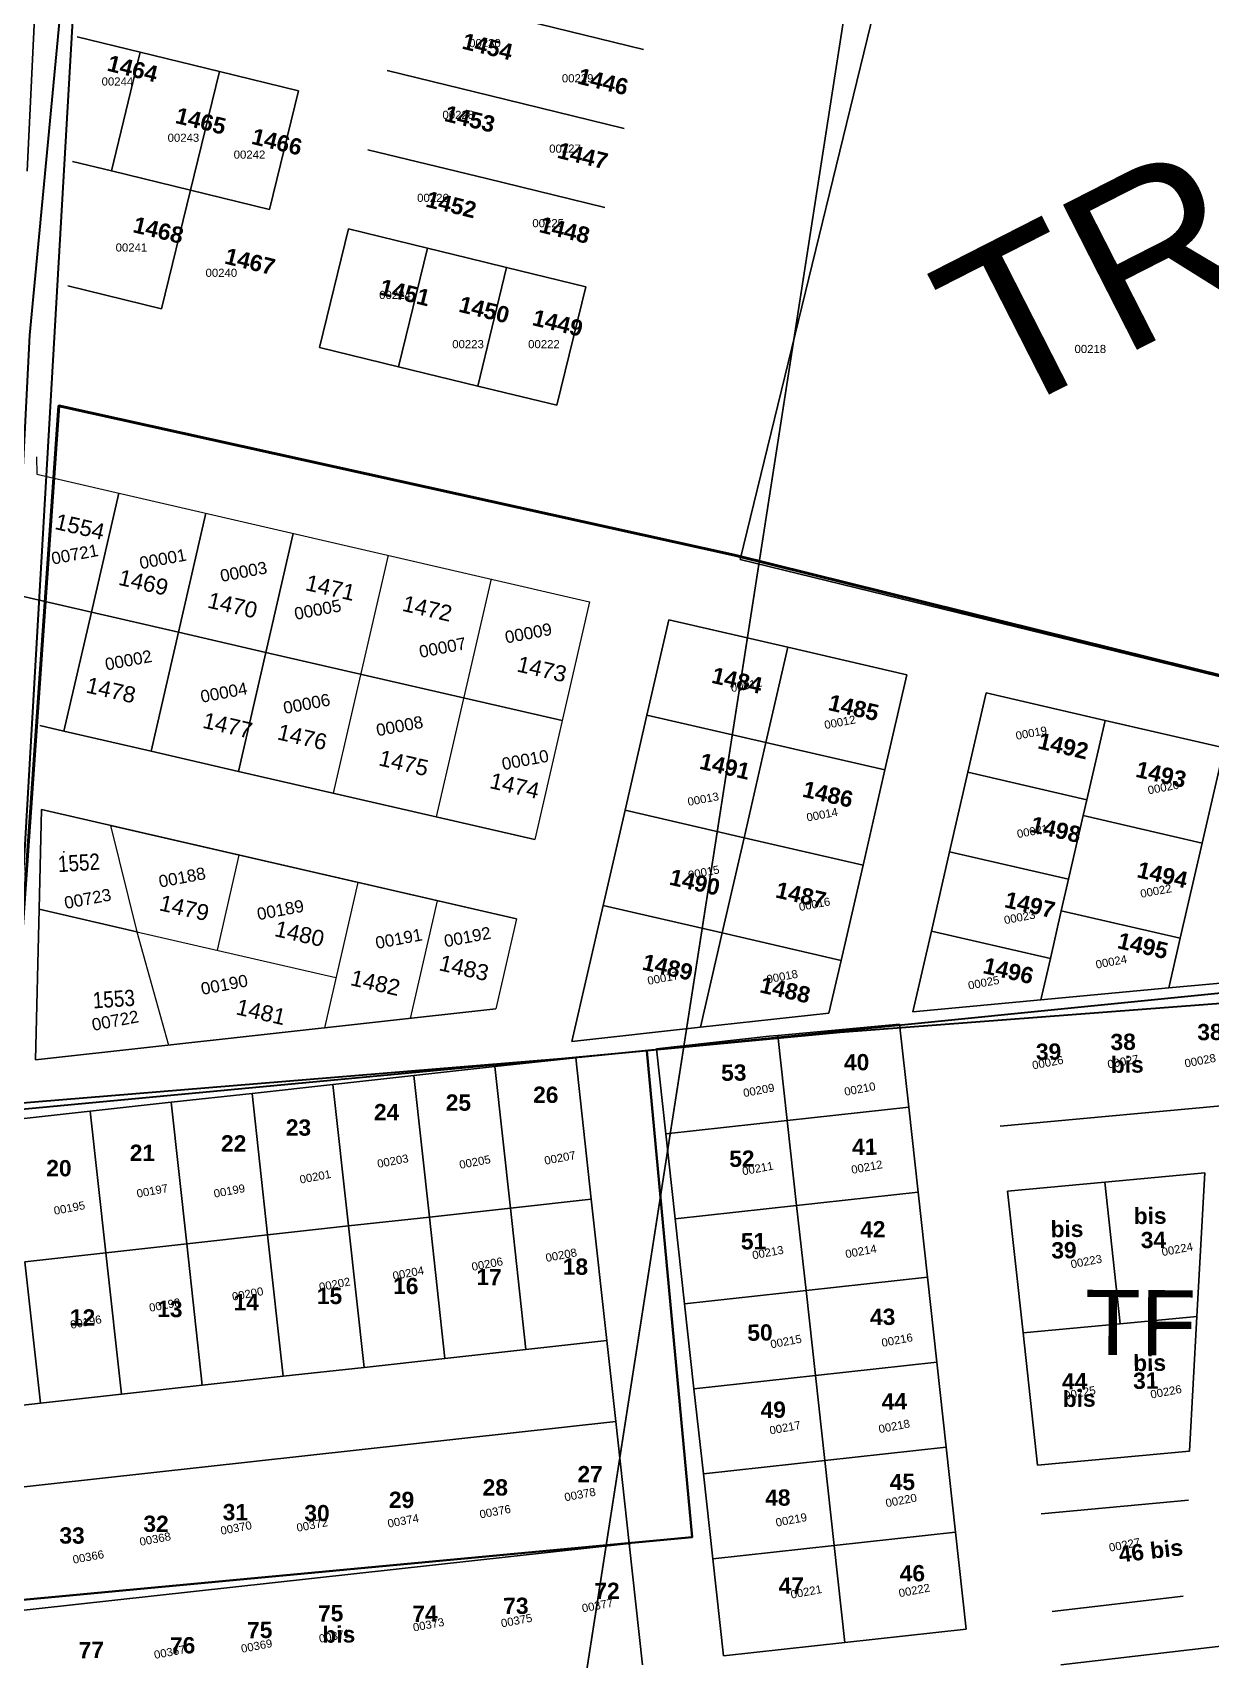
# Model space of a CAD drawing. Header units: metres. Extents: x 0 to 1324930, y 0 to 1631912.
# Drawn here: x 253855.9 to 254000.7, y 1630385.5 to 1630585.4 of the extents above; entities that cross this region are included whole.
import ezdxf
from ezdxf.enums import TextEntityAlignment as Align

# ---------------------------------------------------------------- set-up
doc = ezdxf.new("R2010")
doc.units = ezdxf.units.M
doc.header["$MEASUREMENT"] = 0
for name, color, linetype in [('A_revoir_geometrie_aberrante', 7, 'Continuous'), ('A_revoir_niveau_0', 7, 'Continuous'), ('limites_parcelles', 7, 'Continuous'), ('limites_sections', 7, 'Continuous'), ('limites_tf', 7, 'Continuous'), ('numero_lot', 7, 'Continuous'), ('numero_parcelle', 7, 'Continuous')]:
    doc.layers.add(name, color=color, linetype=linetype)
for name, color, linetype, lineweight in [('CABA', 7, 'Continuous', 0), ('Numero Titre Foncier', 4, 'Continuous', 0), ('Traitement', 7, 'Continuous', 0)]:
    doc.layers.add(name, color=color, linetype=linetype, lineweight=lineweight)
doc.styles.get("Standard").update_dxf_attribs({"font": 'txt.shx'})
doc.styles.add('Style-Arial', font='arial.ttf')
doc.styles.add('style1', font='')
doc.styles.get('style1').set_extended_font_data('Times New Roman', bold=True)

msp = doc.modelspace()

# ---------------------------------------------------------------- linework, layer by layer
at = {"layer": 'A_revoir_geometrie_aberrante'}
for p in [(253990.77553, 1630812.68852), (253990.77547, 1630812.68846)]:
    msp.add_line(p, (0, 0), dxfattribs=at)
at = {"layer": 'A_revoir_niveau_0', "color": 2, "lineweight": 0, "ltscale": 39.370079}
msp.add_line((253856.42456, 1630533.21622), (253856.45101, 1630531.08868), dxfattribs=at)
at = {"layer": 'A_revoir_niveau_0', "color": 7, "lineweight": 0, "ltscale": 39.370079}
for p, q in [((253856.45101, 1630531.08868), (253924.37696, 1630515.44044)), ((253887.96111, 1630523.82963), (253881.22635, 1630494.59536)), ((253899.61726, 1630521.14438), (253892.8825, 1630491.9101)), ((253912.27391, 1630518.22864), (253905.53915, 1630488.99436)), ((253924.37696, 1630515.44044), (253917.6422, 1630486.20616)), ((253865.49803, 1630487.95679), (253915.39728, 1630476.4614)), ((253881.29063, 1630484.31862), (253878.59672, 1630472.62491)), ((253895.90777, 1630480.95124), (253891.79255, 1630463.08791)), ((253905.65252, 1630478.70632), (253902.32258, 1630464.2517)), ((253915.39728, 1630476.4614), (253912.85261, 1630465.41549)), ((253868.76301, 1630474.89032), (253893.21386, 1630469.25753))]:
    msp.add_line(p, q, dxfattribs=at)
at = {"layer": 'A_revoir_niveau_0', "color": 2, "lineweight": 0, "ltscale": 39.370079, "flags": 128}
msp.add_lwpolyline([(253865.49803, 1630487.95679), (253868.76301, 1630474.89032), (253872.6455, 1630460.97176)], dxfattribs=at)
at = {"layer": 'A_revoir_niveau_0', "color": 7, "linetype": 'Continuous', "lineweight": 0}
msp.add_point((253859.77077, 1630484.73138), dxfattribs=at)
msp.add_point((253859.77077, 1630484.73138), dxfattribs=at)
at = {"layer": 'CABA', "color": 2, "linetype": 'Continuous', "lineweight": 53}
msp.add_point((253929.23614, 1630399.77066), dxfattribs=at)
at = {"layer": 'CABA', "color": 3, "linetype": 'Continuous', "lineweight": 53}
msp.add_point((253929.23614, 1630399.77066), dxfattribs=at)
at = {"layer": 'limites_parcelles'}
for p, q in [((253942.88849, 1630520.60387), (253963.03829, 1630603.18102)), ((253856.76858, 1630599.89571), (253855.25378, 1630568.31143)), ((253916.44341, 1630586.83519), (253931.01585, 1630583.27934)), ((253861.41389, 1630584.82294), (253869.17025, 1630582.93029)), ((253865.61441, 1630568.35786), (253869.17025, 1630582.93029)), ((253869.17025, 1630582.93029), (253878.88521, 1630580.55973)), ((253875.32936, 1630565.98729), (253878.88521, 1630580.55973)), ((253878.88521, 1630580.55973), (253888.60017, 1630578.18916)), ((253899.50041, 1630580.67608), (253914.07285, 1630577.12023)), ((253888.60017, 1630578.18916), (253885.04432, 1630563.61673)), ((253914.07285, 1630577.12023), (253928.64529, 1630573.56438)), ((253860.83375, 1630569.52439), (253865.61441, 1630568.35786)), ((253897.12985, 1630570.96112), (253911.70228, 1630567.40527)), ((253865.61441, 1630568.35786), (253875.32936, 1630565.98729)), ((253911.70228, 1630567.40527), (253926.27472, 1630563.84942)), ((253875.32936, 1630565.98729), (253871.77352, 1630551.41485)), ((253885.04432, 1630563.61673), (253875.32936, 1630565.98729)), ((253891.20343, 1630546.67372), (253894.75928, 1630561.24616)), ((253894.75928, 1630561.24616), (253904.47424, 1630558.87559)), ((253904.47424, 1630558.87559), (253900.91839, 1630544.30316)), ((253904.47424, 1630558.87559), (253909.33172, 1630557.69031)), ((253909.33172, 1630557.69031), (253914.1892, 1630556.50503)), ((253914.1892, 1630556.50503), (253910.63335, 1630541.93259)), ((253914.1892, 1630556.50503), (253923.90416, 1630554.13446)), ((253871.77352, 1630551.41485), (253860.25361, 1630554.22585)), ((253923.90416, 1630554.13446), (253920.34831, 1630539.56203)), ((253900.91839, 1630544.30316), (253891.20343, 1630546.67372)), ((253910.63335, 1630541.93259), (253900.91839, 1630544.30316)), ((253920.34831, 1630539.56203), (253910.63335, 1630541.93259)), ((253866.52264, 1630528.76846), (253863.15526, 1630514.15132)), ((253877.24187, 1630526.29905), (253873.87449, 1630511.68191)), ((253887.96111, 1630523.82963), (253884.59373, 1630509.21249)), ((254040.03808, 1630496.89822), (253942.88849, 1630520.60387)), ((253852.4786, 1630516.61092), (253863.15526, 1630514.15132)), ((253863.15526, 1630514.15132), (253859.78788, 1630499.53418)), ((253863.15526, 1630514.15132), (253873.87449, 1630511.68191)), ((253873.87449, 1630511.68191), (253870.50711, 1630497.06477)), ((253873.87449, 1630511.68191), (253884.59373, 1630509.21249)), ((253931.43406, 1630501.51169), (253934.129, 1630513.21)), ((253934.129, 1630513.21), (253948.75189, 1630509.84133)), ((253948.75189, 1630509.84133), (253946.05696, 1630498.14302)), ((253948.75189, 1630509.84133), (253963.37478, 1630506.47266)), ((253884.59373, 1630509.21249), (253881.22635, 1630494.59536)), ((253884.59373, 1630509.21249), (253921.00958, 1630500.8233)), ((253963.37478, 1630506.47266), (253960.67985, 1630494.77435)), ((253970.8776, 1630494.47828), (253973.12338, 1630504.22688)), ((253973.12338, 1630504.22688), (253987.74627, 1630500.85821)), ((253931.43406, 1630501.51169), (253928.73913, 1630489.81337)), ((253931.43406, 1630501.51169), (253946.05696, 1630498.14302)), ((253859.78788, 1630499.53418), (253856.83481, 1630500.21448)), ((253870.50711, 1630497.06477), (253859.78788, 1630499.53418)), ((253987.74627, 1630500.85821), (253985.50049, 1630491.10961)), ((253987.74627, 1630500.85821), (254002.36916, 1630497.48954)), ((253946.05696, 1630498.14302), (253943.36202, 1630486.4447)), ((253946.05696, 1630498.14302), (253960.67985, 1630494.77435)), ((254002.36916, 1630497.48954), (253999.67423, 1630485.79122)), ((253881.22635, 1630494.59536), (253870.50711, 1630497.06477)), ((253917.6422, 1630486.20616), (253881.22635, 1630494.59536)), ((253960.67985, 1630494.77435), (253957.98491, 1630483.07603)), ((253970.8776, 1630494.47828), (253968.63182, 1630484.72969)), ((253970.8776, 1630494.47828), (253985.50049, 1630491.10961)), ((253856.73468, 1630477.66131), (253857.04072, 1630489.90512)), ((253857.04072, 1630489.90512), (253915.39728, 1630476.4614)), ((253928.73913, 1630489.81337), (253926.04419, 1630478.11506)), ((253928.73913, 1630489.81337), (253943.36202, 1630486.4447)), ((253985.50049, 1630491.10961), (253985.05133, 1630489.15989)), ((253985.05133, 1630489.15989), (253983.25471, 1630481.36102)), ((253985.05133, 1630489.15989), (253999.67423, 1630485.79122)), ((253943.36202, 1630486.4447), (253940.66708, 1630474.74639)), ((253943.36202, 1630486.4447), (253957.98491, 1630483.07603)), ((253999.67423, 1630485.79122), (253996.97929, 1630474.09291)), ((253968.63182, 1630484.72969), (253966.38604, 1630474.98109)), ((253968.63182, 1630484.72969), (253983.25471, 1630481.36102)), ((253957.98491, 1630483.07603), (253955.28997, 1630471.37772)), ((253983.25471, 1630481.36102), (253982.3564, 1630477.46158)), ((253856.73468, 1630477.66131), (253856.27229, 1630459.16218)), ((253856.73468, 1630477.66131), (253868.76301, 1630474.89032)), ((253926.04419, 1630478.11506), (253922.1961, 1630461.41106)), ((253926.04419, 1630478.11506), (253940.66708, 1630474.74639)), ((253982.3564, 1630477.46158), (253981.00893, 1630471.61242)), ((253982.3564, 1630477.46158), (253996.97929, 1630474.09291)), ((253940.66708, 1630474.74639), (253937.99731, 1630463.1573)), ((253940.66708, 1630474.74639), (253955.28997, 1630471.37772)), ((253966.38604, 1630474.98109), (253964.10194, 1630465.06618)), ((253966.38604, 1630474.98109), (253981.00893, 1630471.61242)), ((253996.97929, 1630474.09291), (253995.57334, 1630467.9899)), ((253981.00893, 1630471.61242), (253979.83764, 1630466.52804)), ((253953.79852, 1630464.90353), (253955.28997, 1630471.37772)), ((253995.57334, 1630467.9899), (253979.83764, 1630466.52804)), ((254006.06381, 1630468.96448), (253995.57334, 1630467.9899)), ((253964.10194, 1630465.06618), (253979.83764, 1630466.52804)), ((253856.27229, 1630459.16218), (253912.85261, 1630465.41549)), ((253937.99731, 1630463.1573), (253953.79852, 1630464.90353)), ((253947.53086, 1630462.14905), (253962.47454, 1630463.53769)), ((253962.47454, 1630463.53769), (253963.59537, 1630453.35611)), ((253922.1961, 1630461.41106), (253937.99731, 1630463.1573)), ((253946.43869, 1630462.04757), (253932.61468, 1630460.52079)), ((253947.53086, 1630462.14905), (253946.43869, 1630462.04757)), ((253947.53086, 1630462.14905), (253948.67964, 1630451.71341)), ((253932.61468, 1630460.52079), (253933.76481, 1630450.07163)), ((253902.79301, 1630457.2315), (253912.73648, 1630458.32671)), ((253912.73648, 1630458.32671), (253922.68103, 1630459.42204)), ((253912.73648, 1630458.32671), (253914.64654, 1630440.95121)), ((253922.68103, 1630459.42204), (253924.59052, 1630442.05025)), ((253882.90508, 1630455.04098), (253892.84954, 1630456.1363)), ((253892.84954, 1630456.1363), (253902.79301, 1630457.2315)), ((253892.84954, 1630456.1363), (253894.76034, 1630438.75333)), ((253902.79301, 1630457.2315), (253904.70319, 1630439.85224)), ((254038.7138, 1630456.92676), (253974.85645, 1630450.99409)), ((253863.01814, 1630452.85056), (253872.96161, 1630453.94577)), ((253872.96161, 1630453.94577), (253882.90508, 1630455.04098)), ((253872.96161, 1630453.94577), (253874.8731, 1630436.55533)), ((253882.90508, 1630455.04098), (253884.816, 1630437.65425)), ((253853.07358, 1630451.75524), (253863.01814, 1630452.85056)), ((253863.01814, 1630452.85056), (253864.93025, 1630435.45641)), ((253948.67911, 1630451.71335), (253933.76481, 1630450.07163)), ((253948.67964, 1630451.71341), (253948.67911, 1630451.71335)), ((253963.59537, 1630453.35611), (253948.67964, 1630451.71341)), ((253948.67964, 1630451.71341), (253949.82892, 1630441.27322)), ((253963.59537, 1630453.35611), (253964.74477, 1630442.91497)), ((253933.76481, 1630450.07163), (253934.91395, 1630439.63157)), ((253987.68623, 1630444.14815), (253975.73177, 1630443.03752)), ((253987.68623, 1630444.14815), (253999.99043, 1630445.29129)), ((253987.68623, 1630444.14815), (253989.60306, 1630426.74161)), ((253999.99043, 1630445.29129), (253999.00769, 1630427.61514)), ((253924.59052, 1630442.05025), (253914.64654, 1630440.95121)), ((253924.59052, 1630442.05025), (253926.50001, 1630424.67847)), ((253964.74477, 1630442.91497), (253949.82892, 1630441.27322)), ((253964.74477, 1630442.91497), (253965.89407, 1630432.47473)), ((253975.73177, 1630443.03752), (253977.64826, 1630425.63076)), ((253904.70319, 1630439.85224), (253894.76034, 1630438.75333)), ((253914.64654, 1630440.95121), (253904.70319, 1630439.85224)), ((253904.70319, 1630439.85224), (253906.61256, 1630422.48044)), ((253914.64654, 1630440.95121), (253916.55619, 1630423.57945)), ((253949.82892, 1630441.27322), (253934.91395, 1630439.63157)), ((253934.91395, 1630439.63157), (253936.06322, 1630429.19023)), ((253949.82892, 1630441.27322), (253950.97826, 1630430.83244)), ((253884.816, 1630437.65425), (253874.8731, 1630436.55533)), ((253894.76034, 1630438.75333), (253884.816, 1630437.65425)), ((253884.816, 1630437.65425), (253886.72529, 1630420.28244)), ((253894.76034, 1630438.75333), (253896.66991, 1630421.38155)), ((253874.8731, 1630436.55533), (253864.93025, 1630435.45641)), ((253874.8731, 1630436.55533), (253876.78254, 1630419.18354)), ((253864.93025, 1630435.45641), (253854.98586, 1630434.35733)), ((253854.98586, 1630434.35733), (253856.89527, 1630416.98553)), ((253864.93025, 1630435.45641), (253866.8399, 1630418.08465)), ((253965.89407, 1630432.47473), (253950.97826, 1630430.83244)), ((253965.89407, 1630432.47473), (253967.04347, 1630422.03351)), ((253950.97826, 1630430.83244), (253936.06322, 1630429.19023)), ((253950.97826, 1630430.83244), (253952.12765, 1630420.39121)), ((253936.06322, 1630429.19023), (253937.21249, 1630418.74899)), ((253999.00769, 1630427.61514), (253989.60306, 1630426.74161)), ((253999.00769, 1630427.61514), (253998.08929, 1630411.09636)), ((253989.60306, 1630426.74161), (253977.64826, 1630425.63076)), ((253979.43931, 1630409.36333), (253977.64826, 1630425.63076)), ((253916.55619, 1630423.57945), (253906.61256, 1630422.48044)), ((253926.50001, 1630424.67847), (253916.55619, 1630423.57945)), ((253926.50001, 1630424.67847), (253927.59301, 1630414.73475)), ((253906.61256, 1630422.48044), (253896.66991, 1630421.38155)), ((253967.04347, 1630422.03351), (253952.12765, 1630420.39121)), ((253967.04347, 1630422.03351), (253968.19288, 1630411.59228)), ((253886.72529, 1630420.28244), (253876.78254, 1630419.18354)), ((253896.66991, 1630421.38155), (253886.72529, 1630420.28244)), ((253952.12765, 1630420.39121), (253937.21249, 1630418.74899)), ((253952.12765, 1630420.39121), (253953.27704, 1630409.94999)), ((253866.8399, 1630418.08465), (253856.89527, 1630416.98553)), ((253876.78254, 1630419.18354), (253866.8399, 1630418.08465)), ((253937.21249, 1630418.74899), (253938.36175, 1630408.30775)), ((253845.95758, 1630415.77667), (253856.89527, 1630416.98553)), ((253927.59301, 1630414.73475), (253764.04153, 1630396.65844)), ((253927.59301, 1630414.73475), (253929.23818, 1630399.76769)), ((253968.19288, 1630411.59228), (253953.27704, 1630409.94999)), ((253968.19288, 1630411.59228), (253969.34219, 1630401.15195)), ((253953.27704, 1630409.94999), (253938.36175, 1630408.30775)), ((253953.27704, 1630409.94999), (253954.42633, 1630399.50965)), ((253998.08929, 1630411.09636), (253979.43931, 1630409.36333)), ((253938.36175, 1630408.30775), (253939.51092, 1630397.8674)), ((253998.00376, 1630405.05973), (253979.89769, 1630403.37804)), ((253929.23818, 1630399.76769), (253763.65125, 1630381.53074)), ((253929.23818, 1630399.76769), (253930.87776, 1630384.85138)), ((253954.42633, 1630399.50965), (253939.51092, 1630397.8674)), ((253969.34219, 1630401.15195), (253954.42633, 1630399.50965)), ((253954.42633, 1630399.50965), (253955.73879, 1630387.58708)), ((253969.34219, 1630401.15195), (253970.65469, 1630389.2292)), ((253939.51092, 1630397.8674), (253940.82321, 1630385.945)), ((253981.21777, 1630391.39725), (253997.34656, 1630393.26071)), ((253940.82321, 1630385.945), (253955.73879, 1630387.58708)), ((253970.65469, 1630389.2292), (253955.73879, 1630387.58708)), ((254004.7828, 1630387.46129), (253982.27999, 1630384.86075))]:
    msp.add_line(p, q, dxfattribs=at)
at = {"layer": 'limites_sections', "color": 112, "linetype": 'Continuous', "lineweight": 40, "flags": 128}
for points in [[(254450.84006, 1630759.17525), (254395.3871, 1630569.1026), (254353.2541, 1630409.5098), (254348.49226, 1630392.38815), (254237.72828, 1630442.84484), (254040.03808, 1630496.89822), (253942.17203, 1630521.14592), (253859.1482, 1630539.48477), (253853.18689, 1630453.72681), (253808.24301, 1630442.91488), (253793.1789, 1630438.29059), (253774.7544, 1630423.15502), (253711.13409, 1630399.98221), (253678.01584, 1630518.05282), (253627.84835, 1630688.3893), (253621.62441, 1630712.82884), (253610.97515, 1630786.91817), (253609.69659, 1630931.39724), (253737.56631, 1630938.28485), (253928.21617, 1630961.4925), (253976.91465, 1630881.7928), (254242.09831, 1630809.46707), (254450.84006, 1630759.17525)], [(254348.37093, 1630391.95188), (254309.9852, 1630253.9323), (254287.3632, 1630130.504), (254273.8695, 1629992.7881), (254275.33492, 1629929.18652), (254144.35091, 1629962.85453), (254129.31023, 1629944.47073), (254024.76813, 1629997.35713), (253955.51113, 1630039.11967), (253907.40539, 1630046.33621), (253799.36956, 1630038.16252), (253786.49656, 1630083.30013), (253767.95025, 1630162.06918), (253749.05444, 1630241.18813), (253711.26262, 1630399.42594), (253774.7544, 1630423.15502), (253793.1789, 1630438.29059), (253808.24301, 1630442.91488), (253853.18689, 1630453.72681), (253859.1482, 1630539.48477), (253942.17203, 1630521.14592), (254040.03808, 1630496.89822), (254237.72828, 1630442.84484), (254348.37093, 1630391.95188)]]:
    msp.add_lwpolyline(points, close=True, dxfattribs=at)
at = {"layer": 'limites_tf', "color": 5, "linetype": 'Continuous', "lineweight": 30, "flags": 128}
msp.add_lwpolyline([(254091.99064, 1630476.36805), (253923.42389, 1630459.48785), (253853.18689, 1630453.72681), (253863.47301, 1630631.51545), (254036.97922, 1630788.65182)], dxfattribs=at)
for points in [[(253594.42676, 1630586.6008), (253652.57738, 1630675.46605), (253711.46161, 1630669.49024), (253773.0514, 1630655.13312), (253863.47301, 1630631.51545), (253855.55349, 1630548.17119), (253852.24203, 1630482.49245), (253763.12496, 1630463.61636), (253714.31684, 1630461.39834), (253689.13183, 1630451.50702), (253671.66464, 1630435.30848), (253634.41399, 1630420.99965), (253629.5891, 1630422.45666), (253601.39883, 1630430.94605), (253541.38187, 1630412.04742), (253528.07813, 1630405.33426), (253527.69407, 1630401.34559), (253457.50103, 1630494.25351), (253431.58389, 1630529.16506), (253432.12865, 1630533.35316), (253488.96046, 1630553.63303), (253594.42676, 1630586.6008)], [(253742.617, 1630313.57846), (253804.48998, 1630343.31033), (254052.74823, 1630367.91566), (254077.49512, 1630355.63838), (254077.61634, 1630415.57833), (254091.99064, 1630476.36805), (254028.35108, 1630468.09226), (253955.19092, 1630462.50002), (253931.40289, 1630460.26384), (253936.98245, 1630400.5338), (253734.00422, 1630381.52894), (253725.71872, 1630372.21082), (253742.617, 1630313.57846)], [(253931.40289, 1630460.26384), (253809.54193, 1630448.85318), (253757.78869, 1630408.2953), (253734.00422, 1630381.52894), (253936.98245, 1630400.5338), (253931.40289, 1630460.26384)]]:
    msp.add_lwpolyline(points, close=True, dxfattribs=at)

# ---------------------------------------------------------------- texts
at = {"layer": 'Numero Titre Foncier', "color": 4, "linetype": 'Continuous', "lineweight": 0, "style": 'Style-Arial'}
msp.add_text('TF 911', height=8.003145, rotation=359.73413, dxfattribs=at).set_placement((254002.97496, 1630426.82872), align=Align.MIDDLE_CENTER)
at = {"layer": 'numero_lot', "color": 7, "lineweight": 0, "style": 'Style-Arial', "width": 0.833333}
for s, p in [('1552', (253858.97395, 1630484.19748)), ('1553', (253863.25804, 1630467.46376))]:
    msp.add_text(s, height=1.999998, rotation=3.734, dxfattribs=at).set_placement(p, align=Align.TOP_LEFT)
at = {"layer": 'numero_lot', "color": 7, "lineweight": 0, "style": 'Style-Arial'}
msp.add_text('00188', height=1.5, rotation=10.734, dxfattribs=at).set_placement((253871.30805, 1630481.77366), align=Align.TOP_LEFT)
at = {"layer": 'numero_lot', "color": 7, "lineweight": 13, "char_height": 2, "attachment_point": 7, "line_spacing_factor": 0.72, "style": 'style1'}
for s, insert, rotation in [('\\fArial|b1|i0|c00|p39;1454', (253908.5828, 1630583.36719), 346.2870965), ('\\fArial|b1|i0|c00|p39;1464', (253864.96602, 1630580.66211), 346.2870965), ('\\fArial|b1|i0|c00|p39;1446', (253922.7887, 1630579.06965), 346.2870965), ('\\fArial|b1|i0|c00|p39;1465', (253873.34886, 1630574.23386), 346.2870965), ('\\fArial|b1|i0|c00|p39;1453', (253906.41349, 1630574.47702), 346.2870965), ('\\fArial|b1|i0|c00|p39;1466', (253882.70874, 1630571.67289), 346.2870965), ('\\fArial|b1|i0|c00|p39;1447', (253920.29516, 1630569.9874), 346.2870965), ('\\fArial|b1|i0|c00|p39;1452', (253904.12314, 1630563.95413), 346.2870965), ('\\fArial|b1|i0|c00|p39;1468', (253868.13491, 1630560.82278), 346.2870965), ('\\fArial|b1|i0|c00|p39;1448', (253918.06071, 1630560.83024), 346.2870965), ('\\fArial|b1|i0|c00|p39;1467', (253879.39888, 1630556.9719), 346.2870965), ('\\fArial|b1|i0|c00|p39;1451', (253898.43633, 1630553.15182), 346.2870965), ('\\fArial|b1|i0|c00|p39;1450', (253908.18559, 1630551.04994), 346.2870965), ('\\fArial|b1|i0|c00|p39;1449', (253917.2147, 1630549.40666), 346.2870965), ('\\fArial|b1|i0|c00|p39;1484', (253939.25351, 1630505.46586), 347.0271048), ('\\fArial|b1|i0|c00|p39;1485', (253953.58155, 1630502.11879), 347.0271048), ('\\fArial|b1|i0|c00|p39;1492', (253979.34096, 1630497.41124), 347.0271048), ('\\fArial|b1|i0|c00|p39;1491', (253937.76539, 1630494.91577), 347.0271048), ('\\fArial|b1|i0|c00|p39;1493', (253991.36706, 1630493.91741), 347.0271048), ('\\fArial|b1|i0|c00|p39;1486', (253950.41864, 1630491.48188), 347.0271048), ('\\fArial|b1|i0|c00|p39;1498', (253978.43058, 1630487.15062), 347.0271048), ('\\fArial|b1|i0|c00|p39;1490', (253934.06107, 1630480.67591), 347.0271048), ('\\fArial|b1|i0|c00|p39;1494', (253991.52507, 1630481.58595), 347.0271048), ('\\fArial|b1|i0|c00|p39;1487', (253947.10437, 1630479.10593), 347.0271048), ('\\fArial|b1|i0|c00|p39;1497', (253975.24987, 1630477.90318), 347.0271048), ('\\fArial|b1|i0|c00|p39;1495', (253989.12128, 1630472.87841), 347.0271048), ('\\fArial|b1|i0|c00|p39;1489', (253930.72469, 1630470.23988), 347.0271048), ('\\fArial|b1|i0|c00|p39;1496', (253972.60093, 1630469.80714), 347.0271048), ('\\fArial|b1|i0|c00|p39;1488', (253945.17011, 1630467.4425), 347.0271048)]:
    msp.add_mtext(s, dxfattribs=dict(at, insert=insert, rotation=rotation))
at = {"layer": 'numero_lot', "color": 7, "lineweight": 0, "char_height": 1.968504, "attachment_point": 1, "rotation": 347.0269931, "line_spacing_factor": 0.6}
for s, insert in [('\\fArial|b0|i0|c00|p39;1554', (253858.99505, 1630526.30262)), ('\\fArial|b0|i0|c00|p39;1469', (253866.80619, 1630519.45724)), ('\\fArial|b0|i0|c00|p39;1471', (253889.77875, 1630518.80688)), ('\\fArial|b0|i0|c00|p39;1470', (253877.76019, 1630516.65213)), ('\\fArial|b0|i0|c00|p39;1472', (253901.69005, 1630516.25153)), ('\\fArial|b0|i0|c00|p39;1473', (253915.77052, 1630508.80758)), ('\\fArial|b0|i0|c00|p39;1478', (253862.81327, 1630506.22533)), ('\\fArial|b0|i0|c00|p39;1477', (253877.15211, 1630501.88804)), ('\\fArial|b0|i0|c00|p39;1476', (253886.32693, 1630500.46492)), ('\\fArial|b0|i0|c00|p39;1475', (253898.79304, 1630497.27187)), ('\\fArial|b0|i0|c00|p39;1474', (253912.42933, 1630494.48411)), ('\\fArial|b0|i0|c00|p39;1480', (253885.98505, 1630476.30207)), ('\\fArial|b0|i0|c00|p39;1483', (253906.2046, 1630472.10234)), ('\\fArial|b0|i0|c00|p39;1482', (253895.30941, 1630470.27686)), ('\\fArial|b0|i0|c00|p39;1481', (253881.2481, 1630466.69103))]:
    msp.add_mtext(s, dxfattribs=dict(at, insert=insert))
at = {"layer": 'numero_lot', "color": 5, "lineweight": 0, "insert": (253871.82507, 1630479.46984), "char_height": 1.968504, "attachment_point": 1, "rotation": 347.0269931, "line_spacing_factor": 0.6}
msp.add_mtext('\\fArial|b0|i0|c00|p39;1479', dxfattribs=at)
at = {"layer": 'numero_lot', "color": 7, "linetype": 'Continuous', "lineweight": 13, "char_height": 2, "attachment_point": 7, "line_spacing_factor": 0.72, "style": 'style1'}
for s, insert, rotation in [('\\fArial|b1|i0|c00|p39;38', (253999.08133, 1630461.52973), 0.7341508), ('\\fArial|b1|i0|c00|p39;38', (253988.41084, 1630460.31349), 0.7341508), ('\\fArial|b1|i0|c00|p39;40', (253955.65808, 1630457.81401), 0.7341508), ('\\fArial|b1|i0|c00|p39;39', (253979.25083, 1630459.11561), 0.7341508), ('\\fArial|b1|i0|c00|p39;bis', (253988.45286, 1630457.51832), 0.7341508), ('\\fArial|b1|i0|c00|p39;53', (253940.56275, 1630456.54007), 0.7341508), ('\\fArial|b1|i0|c00|p39;26', (253917.43982, 1630453.85195), 359.7341466), ('\\fArial|b1|i0|c00|p39;24', (253897.88011, 1630451.74058), 359.7341466), ('\\fArial|b1|i0|c00|p39;25', (253906.70116, 1630452.89223), 359.7341466), ('\\fArial|b1|i0|c00|p39;23', (253887.04556, 1630449.82115), 359.7341466), ('\\fArial|b1|i0|c00|p39;22', (253879.08744, 1630447.90173), 359.7341466), ('\\fArial|b1|i0|c00|p39;41', (253956.65405, 1630447.45785), 0.7341508), ('\\fArial|b1|i0|c00|p39;21', (253867.86937, 1630446.75007), 359.7341466), ('\\fArial|b1|i0|c00|p39;52', (253941.56261, 1630445.96886), 0.7341508), ('\\fArial|b1|i0|c00|p39;20', (253857.6101, 1630444.83064), 359.7341466), ('\\fArial|b1|i0|c00|p39;bis', (253981.04573, 1630437.33094), 0.7341508), ('\\fArial|b1|i0|c00|p39;bis', (253991.26184, 1630438.94555), 0.7341508), ('\\fArial|b1|i0|c00|p39;51', (253942.98695, 1630435.83429), 0.7341508), ('\\fArial|b1|i0|c00|p39;42', (253957.64752, 1630437.31876), 0.7341508), ('\\fArial|b1|i0|c00|p39;34', (253992.13166, 1630435.98659), 0.7341508), ('\\fArial|b1|i0|c00|p39;39', (253981.14216, 1630434.72124), 0.7341508), ('\\fArial|b1|i0|c00|p39;17', (253910.47626, 1630431.48882), 359.7341466), ('\\fArial|b1|i0|c00|p39;18', (253921.0833, 1630432.73826), 359.7341466), ('\\fArial|b1|i0|c00|p39;16', (253900.23773, 1630430.37015), 359.7341466), ('\\fArial|b1|i0|c00|p39;13', (253871.24534, 1630427.52948), 359.7341466), ('\\fArial|b1|i0|c00|p39;14', (253880.62225, 1630428.38933), 359.7341466), ('\\fArial|b1|i0|c00|p39;15', (253890.86605, 1630429.13854), 359.7341466), ('\\fArial|b1|i0|c00|p39;12', (253860.5121, 1630426.52554), 359.7341466), ('\\fArial|b1|i0|c00|p39;43', (253958.86522, 1630426.53423), 0.7341508), ('\\fArial|b1|i0|c00|p39;50', (253943.77919, 1630424.6121), 0.7341508), ('\\fArial|b1|i0|c00|p39;bis', (253991.20281, 1630420.88708), 0.7341508), ('\\fArial|b1|i0|c00|p39;44', (253982.44955, 1630418.65235), 0.7341508), ('\\fArial|b1|i0|c00|p39;31', (253991.18902, 1630418.69731), 0.7341508), ('\\fArial|b1|i0|c00|p39;44', (253960.29395, 1630416.18361), 0.7341508), ('\\fArial|b1|i0|c00|p39;bis', (253982.54165, 1630416.48012), 0.7341508), ('\\fArial|b1|i0|c00|p39;49', (253945.4109, 1630415.1295), 0.7341508), ('\\fArial|b1|i0|c00|p39;28', (253911.2411, 1630405.61606), 359.7341466), ('\\fArial|b1|i0|c00|p39;27', (253922.88645, 1630407.26999), 359.7341466), ('\\fArial|b1|i0|c00|p39;45', (253961.28404, 1630406.25958), 0.7341508), ('\\fArial|b1|i0|c00|p39;29', (253899.72019, 1630404.08878), 359.7341466), ('\\fArial|b1|i0|c00|p39;48', (253945.98141, 1630404.33568), 0.7341508), ('\\fArial|b1|i0|c00|p39;31', (253879.2918, 1630402.57268), 359.7341466), ('\\fArial|b1|i0|c00|p39;30', (253889.32616, 1630402.45588), 359.7341466), ('\\fArial|b1|i0|c00|p39;33', (253859.22607, 1630399.70707), 359.7341466), ('\\fArial|b1|i0|c00|p39;32', (253869.54857, 1630401.14395), 359.7341466), ('\\fArial|b1|i0|c00|p39;46 bis', (253989.52832, 1630397.38505), 6.5905305), ('\\fArial|b1|i0|c00|p39;47', (253947.63025, 1630393.55668), 0.7341508), ('\\fArial|b1|i0|c00|p39;46', (253962.50728, 1630395.04292), 0.7341508), ('\\fArial|b1|i0|c00|p39;72', (253924.98933, 1630392.90739), 0.7341508), ('\\fArial|b1|i0|c00|p39;75', (253891.02179, 1630390.12855), 0.7341508), ('\\fArial|b1|i0|c00|p39;74', (253902.60816, 1630390.09841), 0.7341508), ('\\fArial|b1|i0|c00|p39;73', (253913.78698, 1630391.03603), 0.7341508), ('\\fArial|b1|i0|c00|p39;75', (253882.30596, 1630388.07395), 0.7341508), ('\\fArial|b1|i0|c00|p39;bis', (253891.55964, 1630387.5213), 0.7341508), ('\\fArial|b1|i0|c00|p39;77', (253861.61219, 1630385.64876), 0.7341508), ('\\fArial|b1|i0|c00|p39;76', (253872.83158, 1630386.19118), 0.7341508)]:
    msp.add_mtext(s, dxfattribs=dict(at, insert=insert, rotation=rotation))
at = {"layer": 'numero_parcelle', "color": 5, "lineweight": 0, "style": 'Style-Arial'}
for s, height, rotation, p in [('00230', 1, 359.99413, (253909.58138, 1630584.55729)), ('00244', 1, 359.99413, (253864.41417, 1630579.84187)), ('00229', 1, 359.99413, (253920.97707, 1630580.23571)), ('00228', 1, 359.99413, (253906.29977, 1630575.74399)), ('00243', 1, 359.99413, (253872.52889, 1630572.92838)), ('00227', 1, 359.99413, (253919.42216, 1630571.59506)), ('00242', 1, 359.99413, (253880.6441, 1630570.85376)), ('00226', 1, 359.99413, (253903.19069, 1630565.54815)), ('00225', 1, 359.99413, (253917.3492, 1630562.43601)), ('00241', 1, 359.99413, (253866.13877, 1630559.44937)), ('00240', 1, 359.99413, (253877.18924, 1630556.33755)), ('00224', 1, 359.99413, (253898.52742, 1630553.6243)), ('00223', 1, 359.99413, (253907.50557, 1630547.57481)), ('00222', 1, 359.99413, (253916.82967, 1630547.57386)), ('00218', 1, 359.99413, (253983.9751, 1630546.98386)), ('00721', 1.5, 10.734, (253858.11461, 1630521.45694)), ('00001', 1.5, 10.734, (253868.94348, 1630520.89678)), ('00003', 1.5, 10.734, (253878.86363, 1630519.32518)), ('00005', 1.5, 10.734, (253887.96947, 1630514.6671)), ('00009', 1.5, 10.734, (253913.85767, 1630511.77158)), ('00002', 1.5, 10.734, (253864.70966, 1630508.45028)), ('00007', 1.5, 10.734, (253903.31169, 1630510.00068)), ('00004', 1.5, 10.734, (253876.43812, 1630504.48482)), ('00011', 1, 10.73413, (253941.65114, 1630505.3005)), ('00006', 1.5, 10.734, (253886.61555, 1630503.09843)), ('00012', 1, 10.73413, (253953.1495, 1630500.76931)), ('00008', 1.5, 10.734, (253898.03299, 1630500.36409)), ('00019', 1, 10.73413, (253976.66221, 1630499.43926)), ('00010', 1.5, 10.734, (253913.4731, 1630496.20651)), ('00020', 1, 10.73413, (253992.89347, 1630492.75257)), ('00013', 1, 10.73413, (253936.33923, 1630491.32581)), ('00014', 1, 10.73413, (253950.95774, 1630489.41426)), ('00021', 1, 10.73413, (253976.81679, 1630487.37557)), ('00015', 1, 10.73413, (253936.40981, 1630482.33318)), ('00723', 1.5, 10.734, (253859.70339, 1630479.14959)), ('00022', 1, 10.73413, (253991.98013, 1630480.02882)), ('00189', 1.5, 10.734, (253883.38383, 1630477.77354)), ('00016', 1, 10.73413, (253950.02232, 1630478.4139)), ('00023', 1, 10.73413, (253975.23013, 1630476.79778)), ('00192', 1.5, 10.734, (253906.37166, 1630474.461)), ('00191', 1.5, 10.734, (253897.93244, 1630474.24066)), ('00024', 1, 10.73413, (253986.49433, 1630471.34019)), ('00190', 1.5, 10.734, (253876.49279, 1630468.59768)), ('00017', 1, 10.73413, (253931.4097, 1630469.3416)), ('00018', 1, 10.73413, (253946.04595, 1630469.52915)), ('00025', 1, 10.73413, (253970.81225, 1630468.7692)), ('00722', 1.5, 10.734, (253863.08934, 1630464.18428)), ('00026', 1, 10.73413, (253978.68783, 1630458.95903)), ('00027', 1, 10.73413, (253987.94311, 1630459.07762)), ('00028', 1, 10.73413, (253997.41362, 1630459.19898)), ('00209', 1, 10.73413, (253943.17263, 1630455.55702)), ('00210', 1, 10.73413, (253955.59499, 1630455.7162)), ('00203', 1, 10.73413, (253898.19943, 1630446.86258)), ('00207', 1, 10.73413, (253918.7378, 1630447.24888)), ('00201', 1, 10.73413, (253888.66925, 1630444.93137)), ('00205', 1, 10.73413, (253908.28807, 1630446.74562)), ('00211', 1, 10.73413, (253943.04967, 1630445.95216)), ('00212', 1, 10.73413, (253956.45599, 1630446.12394)), ('00197', 1, 10.73413, (253868.6402, 1630443.19729)), ('00199', 1, 10.73413, (253878.1123, 1630443.19555)), ('00195', 1, 10.73413, (253858.45696, 1630441.0969)), ('00208', 1, 10.73413, (253918.89081, 1630435.30828)), ('00213', 1, 10.73413, (253944.28911, 1630435.62603)), ('00214', 1, 10.73413, (253955.72753, 1630435.7726)), ('00224', 1, 10.73413, (253994.59671, 1630436.02442)), ('00204', 1, 10.73413, (253900.098, 1630433.09757)), ('00206', 1, 10.73413, (253909.80189, 1630434.20687)), ('00223', 1, 10.73413, (253983.42163, 1630434.52692)), ('00202', 1, 10.73413, (253891.05523, 1630431.72538)), ('00198', 1, 10.73413, (253870.17295, 1630429.18136)), ('00200', 1, 10.73413, (253880.36566, 1630430.54315)), ('00196', 1, 10.73413, (253860.48168, 1630427.08727)), ('00216', 1, 10.73413, (253960.1727, 1630424.87196)), ('00215', 1, 10.73413, (253946.52039, 1630424.69702)), ('00225', 1, 10.73413, (253982.64431, 1630418.38835)), ('00226', 1, 10.73413, (253993.22177, 1630418.52389)), ('00217', 1, 10.73413, (253946.41005, 1630414.10737)), ('00218', 1, 10.73413, (253959.81637, 1630414.27915)), ('00378', 1, 10.73413, (253921.20478, 1630405.90374)), ('00220', 1, 10.73413, (253960.67106, 1630405.17929)), ('00376', 1, 10.73413, (253910.77555, 1630403.8002)), ('00370', 1, 10.73413, (253878.94068, 1630401.79173)), ('00372', 1, 10.73413, (253888.28505, 1630402.1577)), ('00374', 1, 10.73413, (253899.47275, 1630402.67041)), ('00219', 1, 10.73413, (253947.17014, 1630402.79015)), ('00368', 1, 10.73413, (253868.99396, 1630400.43308)), ('00227', 1, 10.73413, (253988.12697, 1630399.72142)), ('00366', 1, 10.73413, (253860.78019, 1630398.23481)), ('00221', 1, 10.73413, (253949.00562, 1630393.94909)), ('00222', 1, 10.73413, (253962.28895, 1630394.1193)), ('00377', 1, 10.73413, (253923.34777, 1630392.26498)), ('00373', 1, 10.73413, (253902.58864, 1630389.90595)), ('00375', 1, 10.73413, (253913.40736, 1630390.41394)), ('00369', 1, 10.73413, (253881.46369, 1630387.296)), ('00371', 1, 10.73413, (253891.043, 1630388.52682)), ('00367', 1, 10.73413, (253870.77112, 1630386.54339))]:
    msp.add_text(s, height=height, rotation=rotation, dxfattribs=at).set_placement(p, align=Align.TOP_LEFT)
at = {"layer": 'Traitement', "color": 4, "lineweight": 13, "style": 'Style-Arial'}
msp.add_text('TRANCHE  B', height=20, rotation=26.99413, dxfattribs=at).set_placement((254045.22985, 1630584.89706), align=Align.MIDDLE_CENTER)

doc.saveas('drawing.dxf')
